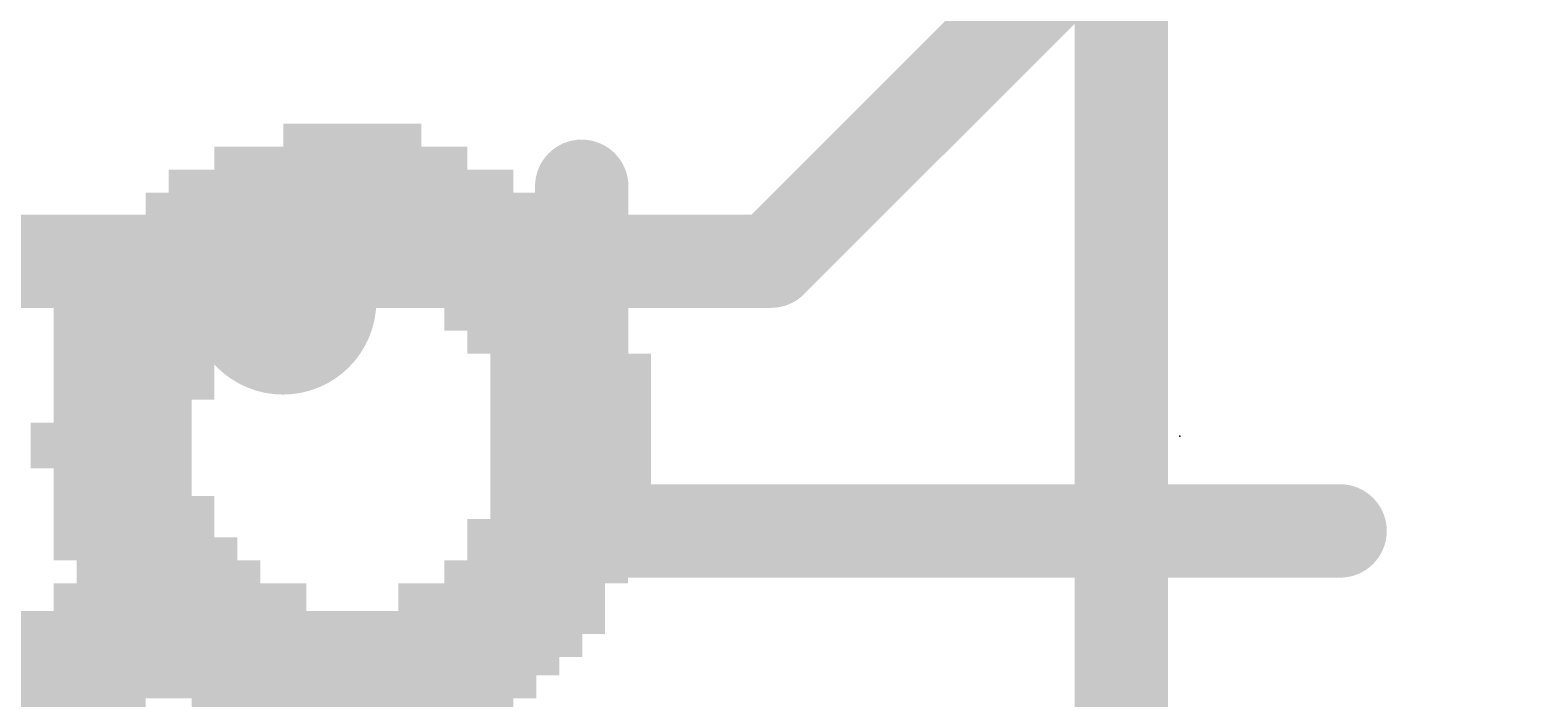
# Model space of a CAD drawing. Extents: x -28.1 to 58.5, y -25.8 to 33.8.
# Drawn here: x 19.469 to 22.708, y 9.336 to 10.791 of the extents above; entities that cross this region are included whole.
import ezdxf

# ---------------------------------------------------------------- set-up
doc = ezdxf.new("R2010")
doc.units = 0
for name, color, linetype in [('1', 12, 'CONTINUOUS'), ('16', 132, 'CONTINUOUS'), ('21', 253, 'CONTINUOUS'), ('22', 253, 'CONTINUOUS'), ('24', 53, 'CONTINUOUS')]:
    doc.layers.add(name, color=color, linetype=linetype)

# ---------------------------------------------------------------- blocks, each defined once
blk = doc.blocks.new('RECT')
blk.add_solid([(-0.5, -0.5), (0.5, -0.5), (-0.5, 0.5), (0.5, 0.5)])

msp = doc.modelspace()

# ---------------------------------------------------------------- linework, layer by layer
at = {"layer": '1', "const_width": 0.2032}
msp.add_lwpolyline([(21.844, 12.573), (21.844, 8.89)], dxfattribs=at)
at = {"layer": '16', "const_width": 0.2032}
for points in [[(21.082, 10.287), (22.606, 11.811)], [(5.334, 10.287), (21.082, 10.287)]]:
    msp.add_lwpolyline(points, dxfattribs=at)
at = {"layer": '16', "const_width": 0.1016}
for points in [[(21.0461, 10.3229, 1), (21.1179, 10.2511)], [(21.082, 10.2362, 1), (21.082, 10.3378)]]:
    msp.add_lwpolyline(points, format="xyb", dxfattribs=at)
at = {"layer": '21', "const_width": 0.2032}
for points in [[(20.67, 9.7), (20.67, 10.45)], [(22.32, 9.7), (20.67, 9.7)]]:
    msp.add_lwpolyline(points, dxfattribs=at)
at = {"layer": '21'}
for points, const_width in [([(20.7208, 10.45, 1), (20.6192, 10.45)], 0.1016), ([(20.02, 10.0984, 1), (20.02, 10.3016, 1), (20.02, 10.0984)], 0.2032), ([(20.67, 9.7508, 1), (20.67, 9.6492)], 0.1016), ([(22.32, 9.6492, 1), (22.32, 9.7508)], 0.1016), ([(20.6192, 9.7, 1), (20.7208, 9.7)], 0.1016)]:
    msp.add_lwpolyline(points, format="xyb", dxfattribs=dict(at, const_width=const_width))
at = {"layer": '24'}
msp.add_point((21.971, 9.906), dxfattribs=at)

# ---------------------------------------------------------------- block references
at = {"layer": '22', "rotation": 180}
for p, xscale, yscale in [((20.171, 10.561), 0.3, 0.05), ((20.146, 10.511), 0.55, 0.05), ((20.146, 10.461), 0.75, 0.05), ((20.146, 10.411), 0.85, 0.05), ((20.146, 10.361), 0.95, 0.05), ((20.146, 10.311), 1.05, 0.05), ((20.146, 10.261), 1.15, 0.05), ((19.796, 10.211), 0.45, 0.05), ((20.521, 10.211), 0.4, 0.05), ((19.721, 10.161), 0.4, 0.05), ((20.571, 10.161), 0.4, 0.05), ((19.721, 10.111), 0.4, 0.05), ((20.596, 10.111), 0.35, 0.05), ((19.696, 10.061), 0.35, 0.05), ((20.646, 10.061), 0.35, 0.05), ((19.696, 10.011), 0.35, 0.05), ((20.646, 10.011), 0.35, 0.05), ((19.671, 9.961), 0.3, 0.05), ((20.646, 9.961), 0.35, 0.05), ((19.646, 9.911), 0.35, 0.05), ((20.646, 9.911), 0.35, 0.05), ((19.646, 9.861), 0.35, 0.05), ((20.646, 9.861), 0.35, 0.05), ((19.671, 9.806), 0.3, 0.06), ((20.646, 9.806), 0.35, 0.06), ((19.696, 9.751), 0.35, 0.05), ((20.646, 9.751), 0.35, 0.05), ((19.696, 9.701), 0.35, 0.05), ((20.621, 9.701), 0.4, 0.05), ((19.721, 9.661), 0.4, 0.05), ((20.596, 9.661), 0.35, 0.05), ((19.771, 9.611), 0.4, 0.05), ((20.571, 9.611), 0.4, 0.05), ((19.796, 9.556), 0.55, 0.06), ((20.496, 9.556), 0.45, 0.06), ((20.071, 9.501), 1.3, 0.05), ((20.021, 9.451), 1.3, 0.05), ((19.996, 9.411), 1.25, 0.05), ((19.971, 9.361), 1.2, 0.05), ((19.571, 9.306), 0.3, 0.06), ((20.171, 9.306), 0.7, 0.06)]:
    msp.add_blockref('RECT', p, dxfattribs=dict(at, xscale=xscale, yscale=yscale))

doc.saveas('drawing.dxf')
